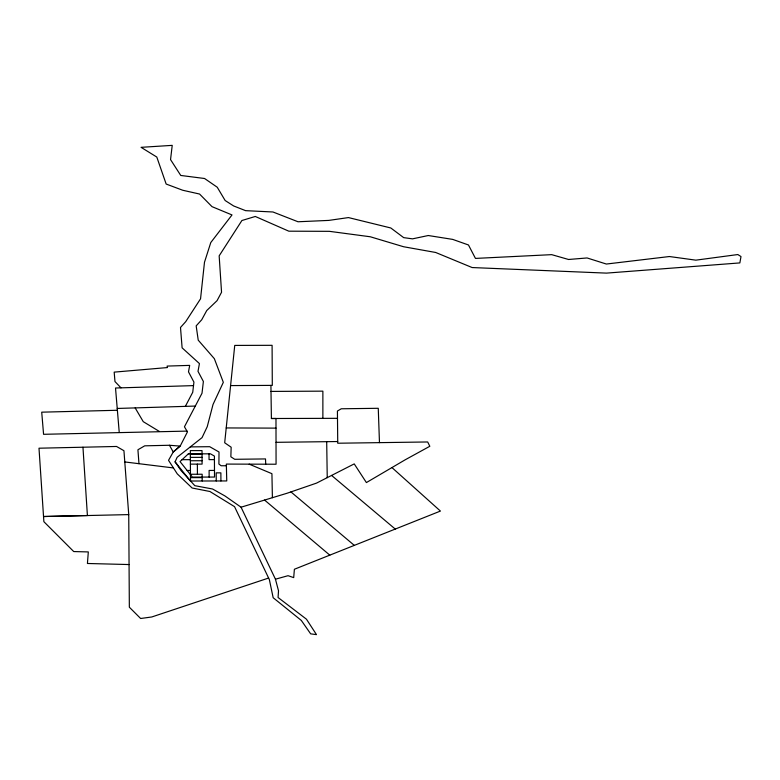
<?xml version="1.0" encoding="UTF-8"?>
<svg xmlns="http://www.w3.org/2000/svg" width="780" height="780" viewBox="0 0 780 780"><rect width="100%" height="100%" fill="white"/><g stroke="black" fill="none" stroke-linecap="round" stroke-linejoin="round"><path stroke-width="1.17" d="M322.871 418.363L322.871 391.151L271.001 391.414L270.933 385.388M120.988 387.835L114.972 381.556L114.182 372.128L167.486 367.555L167.076 366.083L189.686 365.381L188.497 371.865L193.928 382.112L192.738 392.262L185.357 406.37M175.081 461.819L177.148 457.285L202.04 437.639L207.236 426.689L213.028 404.479L223.324 382.337L214.344 358.673L198.227 340.158L196.17 325.874L201.727 319.761L206.749 310.528L217.054 300.661L221.549 292.256L219.16 255.85L241.907 220.516L255.304 216.47L288.834 231.182L329.384 231.328L370.285 236.769L403.562 246.733L435.669 252.476L472.134 267.55L606.489 273.117L739.85 262.918L741 256.561L737.831 254.543L695.858 260.159L669.406 256.532L606.362 264.04L587.077 257.956L568.562 259.486L551.684 254.65L475.459 258.414L468.468 244.978L452.683 239.392L428.269 235.521L412.532 238.855L403.689 237.637L390.799 227.974L348.465 217.581L328.858 220.399L298.019 221.764L272.961 211.984L245.593 210.659L233.61 205.939L225.147 200.518L217.24 187.229L204.575 178.503L180.755 175.451L170.547 159.607L172.224 145.363L141.073 147.332L156.799 157.053L166.159 184.041L182.734 190.252L199.563 194.035L212.014 206.651L232.011 214.939L210.775 242.56L204.487 262.246L200.548 298.808L185.708 321.672L180.502 327.454L182.111 347.841L199.436 363.587L198.003 371.339L203.385 381.488L202.01 393.237L184.441 426.796L187.444 431.886L180.258 445.965L173.248 452L168.529 460.327L177.284 473.899L192.124 488.007L209.898 491.498L234.546 506.659L269.363 579.618L273.166 597.724L301.324 620.441L310.654 633.838L316.485 634.637L306.462 619.203L278.07 597.5L278.509 590.782L275.447 579.199L241.059 507.205L224.971 495.963L212.56 489.002L194.805 485.677L180.862 470.35L175.081 461.819L190.378 481.016L226.756 480.948L226.336 464.081L276.071 464.227L275.983 418.49L271.401 418.509L271.001 391.414M268.613 578.038L151.788 616.97L140.644 618.501L129.344 607.201L128.739 514.605L123.942 450.713L116.542 446.462L39 448.207L43.875 521.683L73.73 551.558L88.316 551.928L87.428 563.482L129.07 564.554M241.059 507.205L287.137 493.223L316.524 483.113L354.227 463.895L366.395 482.576L405.317 459.722L429.819 446.277L427.674 441.967L337.74 443.225L337.418 411.031L341.279 408.779L378.261 408.291L379.47 442.64M275.447 579.199L288.054 575.698L293.699 577.609L294.392 569.254L440.427 511.066L391.979 467.6M193.518 385.613L115.518 388.011L119.233 432.403M117.224 408.457L195.302 406.058M117.38 410.27L41.72 412.171L43.573 434.304L186.986 431.106M169.455 445.263L173.248 452L180.102 446.101L169.455 445.263L144.719 445.828L137.924 449.767L138.967 463.69M128.739 514.605L43.514 516.526L87.409 515.541L82.963 447.223M276.032 442.328L337.652 441.538M190.31 446.891L209.703 446.696L219.014 452.01L218.907 464.051L221.111 465.748L226.375 465.767M230.597 385.583L272.298 385.388L272.093 345.316L234.741 345.413L224.689 442.777L231.163 447.223L230.851 456.787L234.731 459.303L265.502 458.933L265.717 464.197M271.401 418.509L337.467 418.324M190.349 453.989L202.049 453.97M190.359 457.373L202.069 457.353M182.072 459.683L190.33 459.664M214.432 459.615L209.05 459.625L209.02 453.823M190.378 460.746L202.088 460.726M190.349 464.129L202.098 464.11L202.03 450.596L190.33 450.616L190.495 481.016M187.132 470.476L190.388 470.476M214.49 470.428L209.108 470.438L209.147 477.067M190.408 474.26L202.156 474.24L202.195 480.997M190.476 477.643L202.176 477.613M226.22 427.937L276.003 428.123M124.781 461.945L173.443 467.941M249.161 464.149L271.927 473.684L272.395 497.698M159.276 431.389L143.257 421.668L135.164 407.911M331.588 475.439L395.255 529.064M290.94 491.917L354.305 545.376M264.586 500.068L329.803 555.145M326.693 441.685L327.239 477.652M220.916 480.958L220.876 472.856L216.197 472.865L216.236 480.967M197.369 464.11L197.428 474.25M188.341 453.863L180.034 461.575L192.406 477.097L214.519 477.058L214.412 456.085L210.444 453.823L188.341 453.863"/></g></svg>
